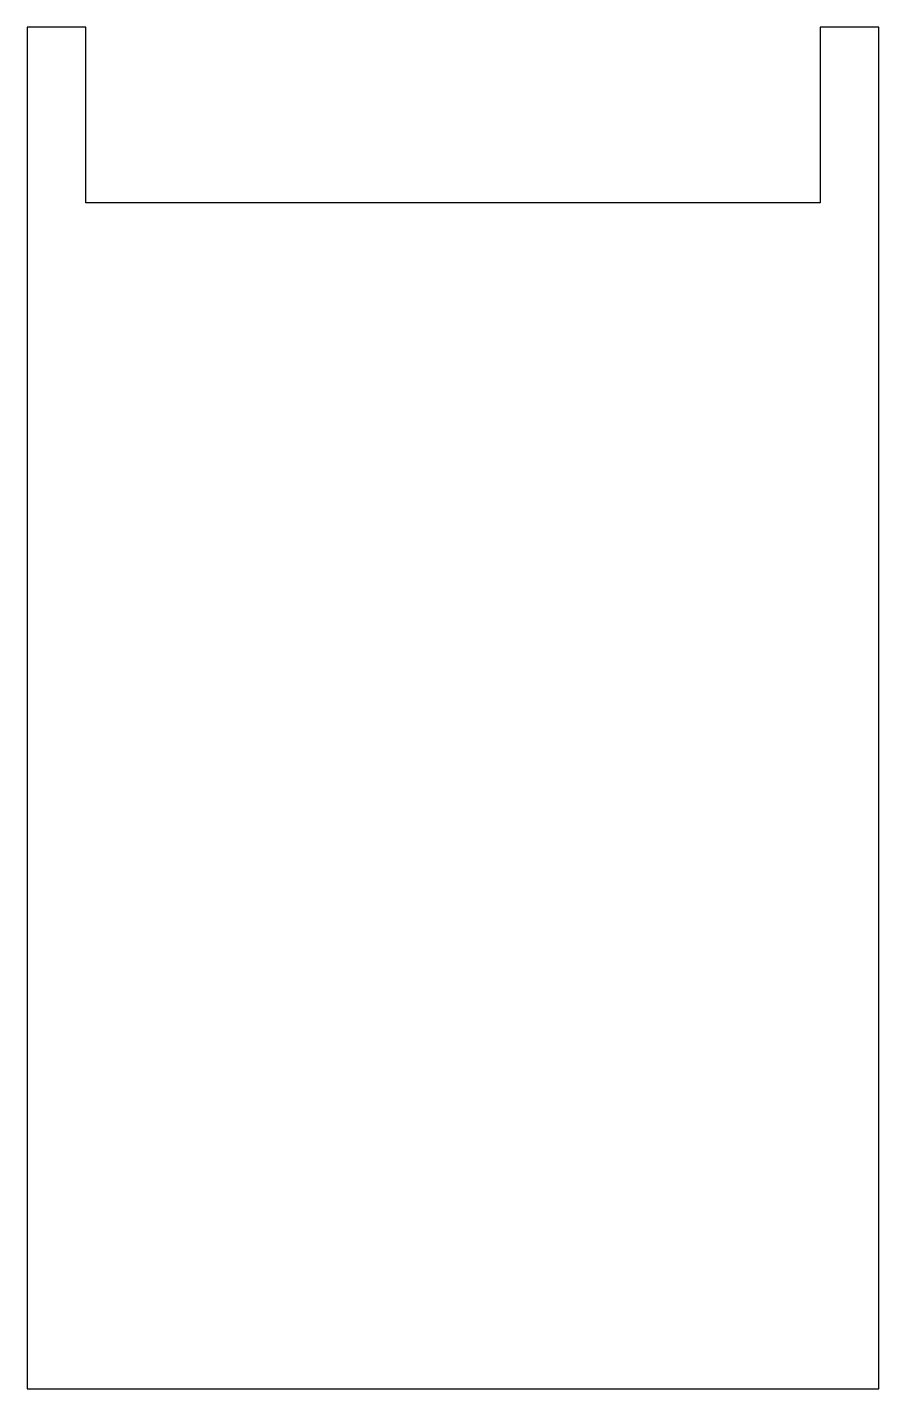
# Model space of a CAD drawing. Header units: millimetres. Extents: x -160 to 0, y -256 to 0.
import ezdxf

# ---------------------------------------------------------------- set-up
doc = ezdxf.new("R2010")
doc.units = ezdxf.units.MM
doc.layers.get('0').update_dxf_attribs({"linetype": 'CONTINUOUS'})

msp = doc.modelspace()

# ---------------------------------------------------------------- linework, layer by layer
msp.add_lwpolyline([(-149, 0), (-160, 0), (-160, -256), (0, -256), (0, 0), (-11, 0), (-11, -33), (-149, -33)], close=True)

doc.saveas('drawing.dxf')
